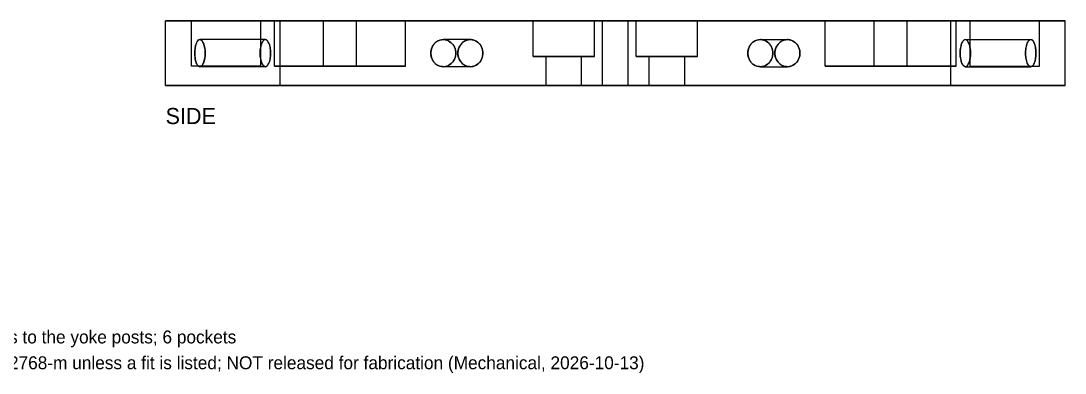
# Model space of a CAD drawing. Header units: millimetres. Extents: x 0 to 324, y -45 to 194.
# Drawn here: x 161.9 to 323.9, y -44.6 to 10 of the extents above; entities that cross this region are included whole.
import ezdxf

# ---------------------------------------------------------------- set-up
doc = ezdxf.new("R2010")
doc.units = ezdxf.units.MM
doc.layers.add('SIDE_HIDDEN', color=8, linetype='CONTINUOUS')
doc.layers.add('SIDE_VISIBLE', color=7, linetype='Continuous')

msp = doc.modelspace()

# ---------------------------------------------------------------- linework, layer by layer
at = {"layer": 'SIDE_HIDDEN'}
for points in [[(323.88, 10), (317.81, 10), (311.74, 10), (305.68, 10), (299.61, 10), (293.55, 10), (287.48, 10), (281.42, 10), (275.35, 10), (269.29, 10), (263.22, 10), (257.16, 10), (251.09, 10), (245.03, 10), (238.96, 10), (232.9, 10), (226.83, 10), (220.77, 10), (214.7, 10), (208.64, 10), (202.57, 10), (196.51, 10), (190.44, 10), (184.38, 10)], [(188.38, 10), (199.13, 10)], [(188.38, 10), (199.13, 10)], [(188.38, 3), (188.38, 10)], [(188.38, 3), (188.38, 10)], [(199.13, 3), (199.13, 10)], [(199.13, 3), (199.13, 10)], [(214, 10), (201.27, 10)], [(201.27, 10), (208.87, 10)], [(201.27, 10), (208.87, 10)], [(201.27, 10), (214, 10)], [(201.27, 3), (201.27, 10)], [(201.27, 3), (201.27, 10)], [(306.13, 10), (301.6, 10), (297.08, 10), (292.56, 10), (288.04, 10), (283.52, 10), (278.99, 10), (274.47, 10), (269.95, 10), (265.43, 10), (260.91, 10), (256.39, 10), (251.86, 10), (247.34, 10), (242.82, 10), (238.3, 10), (233.78, 10), (229.26, 10), (224.73, 10), (220.21, 10), (215.69, 10), (211.17, 10), (206.65, 10), (202.13, 10)], [(202.13, 10), (204.39, 10), (206.65, 10), (208.91, 10), (211.17, 10), (213.43, 10), (215.69, 10), (217.95, 10), (220.21, 10), (222.47, 10), (224.73, 10), (226.99, 10), (229.26, 10), (231.52, 10), (233.78, 10), (236.04, 10), (238.3, 10), (240.56, 10), (242.82, 10), (245.08, 10), (247.34, 10), (249.6, 10), (251.86, 10), (254.13, 10)], [(202.13, 0), (202.13, 10)], [(221.6, 10), (208.87, 10)], [(208.87, 10), (221.6, 10)], [(208.87, 3), (208.87, 10)], [(208.87, 3), (208.87, 10)], [(214, 10), (221.6, 10)], [(214, 10), (221.6, 10)], [(214, 3), (214, 10)], [(214, 3), (214, 10)], [(221.6, 3), (221.6, 10)], [(221.6, 3), (221.6, 10)], [(250.88, 10), (250.46, 10), (250.05, 10), (249.64, 10), (249.22, 10), (248.81, 10), (248.4, 10), (247.98, 10), (247.57, 10), (247.16, 10), (246.74, 10), (246.33, 10), (245.92, 10), (245.51, 10), (245.09, 10), (244.68, 10), (244.27, 10), (243.85, 10), (243.44, 10), (243.03, 10), (242.61, 10), (242.2, 10), (241.79, 10), (241.38, 10)], [(241.38, 10), (241.58, 10), (241.79, 10), (241.99, 10), (242.2, 10), (242.41, 10), (242.61, 10), (242.82, 10), (243.03, 10), (243.23, 10), (243.44, 10), (243.65, 10), (243.85, 10), (244.06, 10), (244.27, 10), (244.47, 10), (244.68, 10), (244.89, 10), (245.09, 10), (245.3, 10), (245.51, 10), (245.71, 10), (245.92, 10), (246.13, 10)], [(250.88, 10), (250.46, 10), (250.05, 10), (249.64, 10), (249.22, 10), (248.81, 10), (248.4, 10), (247.98, 10), (247.57, 10), (247.16, 10), (246.74, 10), (246.33, 10), (245.92, 10), (245.51, 10), (245.09, 10), (244.68, 10), (244.27, 10), (243.85, 10), (243.44, 10), (243.03, 10), (242.61, 10), (242.2, 10), (241.79, 10), (241.38, 10)], [(241.38, 10), (241.58, 10), (241.79, 10), (241.99, 10), (242.2, 10), (242.41, 10), (242.61, 10), (242.82, 10), (243.03, 10), (243.23, 10), (243.44, 10), (243.65, 10), (243.85, 10), (244.06, 10), (244.27, 10), (244.47, 10), (244.68, 10), (244.89, 10), (245.09, 10), (245.3, 10), (245.51, 10), (245.71, 10), (245.92, 10), (246.13, 10)], [(241.38, 4.5), (241.38, 10)], [(241.38, 4.5), (241.38, 10)], [(246.13, 10), (246.33, 10), (246.54, 10), (246.74, 10), (246.95, 10), (247.16, 10), (247.36, 10), (247.57, 10), (247.78, 10), (247.98, 10), (248.19, 10), (248.4, 10), (248.6, 10), (248.81, 10), (249.02, 10), (249.22, 10), (249.43, 10), (249.64, 10), (249.84, 10), (250.05, 10), (250.26, 10), (250.46, 10), (250.67, 10), (250.88, 10)], [(246.13, 10), (246.33, 10), (246.54, 10), (246.74, 10), (246.95, 10), (247.16, 10), (247.36, 10), (247.57, 10), (247.78, 10), (247.98, 10), (248.19, 10), (248.4, 10), (248.6, 10), (248.81, 10), (249.02, 10), (249.22, 10), (249.43, 10), (249.64, 10), (249.84, 10), (250.05, 10), (250.26, 10), (250.46, 10), (250.67, 10), (250.88, 10)], [(250.88, 4.5), (250.88, 10)], [(250.88, 4.5), (250.88, 10)], [(256.13, 10), (255.95, 10), (255.78, 10), (255.6, 10), (255.43, 10), (255.26, 10), (255.08, 10), (254.91, 10), (254.73, 10), (254.56, 10), (254.39, 10), (254.21, 10), (254.04, 10), (253.86, 10), (253.69, 10), (253.52, 10), (253.34, 10), (253.17, 10), (252.99, 10), (252.82, 10), (252.65, 10), (252.47, 10), (252.3, 10), (252.13, 10)], [(252.13, 10), (252.21, 10), (252.3, 10), (252.39, 10), (252.47, 10), (252.56, 10), (252.65, 10), (252.73, 10), (252.82, 10), (252.91, 10), (252.99, 10), (253.08, 10), (253.17, 10), (253.26, 10), (253.34, 10), (253.43, 10), (253.52, 10), (253.6, 10), (253.69, 10), (253.78, 10), (253.86, 10), (253.95, 10), (254.04, 10), (254.13, 10)], [(256.13, 10), (255.95, 10), (255.78, 10), (255.6, 10), (255.43, 10), (255.26, 10), (255.08, 10), (254.91, 10), (254.73, 10), (254.56, 10), (254.39, 10), (254.21, 10), (254.04, 10), (253.86, 10), (253.69, 10), (253.52, 10), (253.34, 10), (253.17, 10), (252.99, 10), (252.82, 10), (252.65, 10), (252.47, 10), (252.3, 10), (252.13, 10)], [(252.13, 10), (252.21, 10), (252.3, 10), (252.39, 10), (252.47, 10), (252.56, 10), (252.65, 10), (252.73, 10), (252.82, 10), (252.91, 10), (252.99, 10), (253.08, 10), (253.17, 10), (253.26, 10), (253.34, 10), (253.43, 10), (253.52, 10), (253.6, 10), (253.69, 10), (253.78, 10), (253.86, 10), (253.95, 10), (254.04, 10), (254.13, 10)], [(252.13, 0), (252.13, 10)], [(252.13, 0), (252.13, 10)], [(254.13, 10), (254.21, 10), (254.3, 10), (254.39, 10), (254.47, 10), (254.56, 10), (254.65, 10), (254.73, 10), (254.82, 10), (254.91, 10), (254.99, 10), (255.08, 10), (255.17, 10), (255.26, 10), (255.34, 10), (255.43, 10), (255.52, 10), (255.6, 10), (255.69, 10), (255.78, 10), (255.86, 10), (255.95, 10), (256.04, 10), (256.13, 10)], [(254.13, 10), (256.39, 10), (258.65, 10), (260.91, 10), (263.17, 10), (265.43, 10), (267.69, 10), (269.95, 10), (272.21, 10), (274.47, 10), (276.73, 10), (278.99, 10), (281.26, 10), (283.52, 10), (285.78, 10), (288.04, 10), (290.3, 10), (292.56, 10), (294.82, 10), (297.08, 10), (299.34, 10), (301.6, 10), (303.86, 10), (306.13, 10)], [(254.13, 10), (254.21, 10), (254.3, 10), (254.39, 10), (254.47, 10), (254.56, 10), (254.65, 10), (254.73, 10), (254.82, 10), (254.91, 10), (254.99, 10), (255.08, 10), (255.17, 10), (255.26, 10), (255.34, 10), (255.43, 10), (255.52, 10), (255.6, 10), (255.69, 10), (255.78, 10), (255.86, 10), (255.95, 10), (256.04, 10), (256.13, 10)], [(256.13, 0), (256.13, 10)], [(256.13, 0), (256.13, 10)], [(266.88, 10), (266.46, 10), (266.05, 10), (265.64, 10), (265.22, 10), (264.81, 10), (264.4, 10), (263.98, 10), (263.57, 10), (263.16, 10), (262.74, 10), (262.33, 10), (261.92, 10), (261.51, 10), (261.09, 10), (260.68, 10), (260.27, 10), (259.85, 10), (259.44, 10), (259.03, 10), (258.61, 10), (258.2, 10), (257.79, 10), (257.38, 10)], [(257.38, 10), (257.58, 10), (257.79, 10), (257.99, 10), (258.2, 10), (258.41, 10), (258.61, 10), (258.82, 10), (259.03, 10), (259.23, 10), (259.44, 10), (259.65, 10), (259.85, 10), (260.06, 10), (260.27, 10), (260.47, 10), (260.68, 10), (260.89, 10), (261.09, 10), (261.3, 10), (261.51, 10), (261.71, 10), (261.92, 10), (262.13, 10)], [(266.88, 10), (266.46, 10), (266.05, 10), (265.64, 10), (265.22, 10), (264.81, 10), (264.4, 10), (263.98, 10), (263.57, 10), (263.16, 10), (262.74, 10), (262.33, 10), (261.92, 10), (261.51, 10), (261.09, 10), (260.68, 10), (260.27, 10), (259.85, 10), (259.44, 10), (259.03, 10), (258.61, 10), (258.2, 10), (257.79, 10), (257.38, 10)], [(257.38, 10), (257.58, 10), (257.79, 10), (257.99, 10), (258.2, 10), (258.41, 10), (258.61, 10), (258.82, 10), (259.03, 10), (259.23, 10), (259.44, 10), (259.65, 10), (259.85, 10), (260.06, 10), (260.27, 10), (260.47, 10), (260.68, 10), (260.89, 10), (261.09, 10), (261.3, 10), (261.51, 10), (261.71, 10), (261.92, 10), (262.13, 10)], [(257.38, 4.5), (257.38, 10)], [(257.38, 4.5), (257.38, 10)], [(262.13, 10), (262.33, 10), (262.54, 10), (262.74, 10), (262.95, 10), (263.16, 10), (263.36, 10), (263.57, 10), (263.78, 10), (263.98, 10), (264.19, 10), (264.4, 10), (264.6, 10), (264.81, 10), (265.02, 10), (265.22, 10), (265.43, 10), (265.64, 10), (265.84, 10), (266.05, 10), (266.26, 10), (266.46, 10), (266.67, 10), (266.88, 10)], [(262.13, 10), (262.33, 10), (262.54, 10), (262.74, 10), (262.95, 10), (263.16, 10), (263.36, 10), (263.57, 10), (263.78, 10), (263.98, 10), (264.19, 10), (264.4, 10), (264.6, 10), (264.81, 10), (265.02, 10), (265.22, 10), (265.43, 10), (265.64, 10), (265.84, 10), (266.05, 10), (266.26, 10), (266.46, 10), (266.67, 10), (266.88, 10)], [(266.88, 4.5), (266.88, 10)], [(266.88, 4.5), (266.88, 10)], [(299.38, 10), (286.65, 10)], [(294.25, 10), (286.65, 10)], [(294.25, 10), (286.65, 10)], [(286.65, 10), (299.38, 10)], [(286.65, 3), (286.65, 10)], [(286.65, 3), (286.65, 10)], [(306.98, 10), (294.25, 10)], [(294.25, 10), (306.98, 10)], [(294.25, 3), (294.25, 10)], [(294.25, 3), (294.25, 10)], [(306.98, 10), (299.38, 10)], [(306.98, 10), (299.38, 10)], [(299.38, 3), (299.38, 10)], [(299.38, 3), (299.38, 10)], [(306.13, 0), (306.13, 10)], [(306.98, 3), (306.98, 10)], [(306.98, 3), (306.98, 10)], [(319.88, 10), (309.13, 10)], [(319.88, 10), (309.13, 10)], [(309.13, 3), (309.13, 10)], [(309.13, 3), (309.13, 10)], [(319.88, 3), (319.88, 10)], [(319.88, 3), (319.88, 10)], [(189.44, 3), (189.31, 3.15), (189.21, 3.32), (189.14, 3.5), (189.08, 3.68), (189.03, 3.87), (188.99, 4.06), (188.96, 4.26), (188.94, 4.45), (188.92, 4.64), (188.91, 4.84), (188.91, 5.04), (188.91, 5.23), (188.93, 5.43), (188.94, 5.62), (188.97, 5.82), (189, 6.01), (189.04, 6.2), (189.1, 6.39), (189.16, 6.57), (189.25, 6.75), (189.36, 6.91), (189.5, 7.04), (189.68, 7.1)], [(189.68, 7.1), (189.79, 7.08), (189.88, 7.04), (189.96, 6.97), (190.03, 6.9), (190.1, 6.81), (190.15, 6.72), (190.2, 6.63), (190.25, 6.54), (190.29, 6.44), (190.32, 6.34), (190.35, 6.24), (190.38, 6.14), (190.4, 6.04), (190.43, 5.94), (190.45, 5.83), (190.46, 5.73), (190.48, 5.63), (190.49, 5.52), (190.5, 5.42), (190.51, 5.31), (190.51, 5.21), (190.52, 5.1), (190.52, 5)], [(199.85, 7.1), (189.68, 7.1)], [(199.85, 7.1), (189.68, 7.1)], [(199.85, 2.9), (199.65, 2.96), (199.5, 3.11), (199.39, 3.28), (199.3, 3.47), (199.23, 3.66), (199.17, 3.86), (199.13, 4.07), (199.09, 4.27), (199.07, 4.48), (199.05, 4.69), (199.04, 4.9), (199.04, 5.1), (199.05, 5.31), (199.07, 5.52), (199.09, 5.73), (199.13, 5.93), (199.17, 6.14), (199.23, 6.34), (199.3, 6.53), (199.39, 6.72), (199.5, 6.89), (199.65, 7.04), (199.85, 7.1)], [(199.85, 7.1), (199.74, 7.08), (199.65, 7.04), (199.57, 6.97), (199.5, 6.89), (199.44, 6.81), (199.39, 6.72), (199.34, 6.63), (199.3, 6.53), (199.26, 6.44), (199.23, 6.34), (199.2, 6.24), (199.17, 6.14), (199.15, 6.03), (199.13, 5.93), (199.11, 5.83), (199.09, 5.73), (199.08, 5.62), (199.07, 5.52), (199.06, 5.42), (199.05, 5.31), (199.05, 5.21), (199.04, 5.1), (199.04, 5)], [(199.85, 7.1), (199.95, 7.08), (200.04, 7.04), (200.12, 6.97), (200.19, 6.89), (200.25, 6.81), (200.31, 6.72), (200.35, 6.63), (200.4, 6.53), (200.43, 6.44), (200.47, 6.34), (200.5, 6.24), (200.52, 6.14), (200.55, 6.03), (200.57, 5.93), (200.59, 5.83), (200.6, 5.73), (200.61, 5.62), (200.63, 5.52), (200.63, 5.42), (200.64, 5.31), (200.65, 5.21), (200.65, 5.1), (200.65, 5)], [(199.85, 2.9), (200.04, 2.96), (200.19, 3.11), (200.31, 3.28), (200.4, 3.47), (200.47, 3.66), (200.52, 3.86), (200.57, 4.07), (200.6, 4.27), (200.63, 4.48), (200.64, 4.69), (200.65, 4.9), (200.65, 5.1), (200.64, 5.31), (200.63, 5.52), (200.6, 5.73), (200.57, 5.93), (200.52, 6.14), (200.47, 6.34), (200.4, 6.53), (200.31, 6.72), (200.19, 6.89), (200.04, 7.04), (199.85, 7.1)], [(225.5, 5), (225.51, 5.14), (225.52, 5.27), (225.54, 5.41), (225.57, 5.55), (225.61, 5.68), (225.65, 5.81), (225.71, 5.94), (225.77, 6.06), (225.83, 6.18), (225.91, 6.29), (225.99, 6.4), (226.09, 6.51), (226.18, 6.6), (226.29, 6.69), (226.4, 6.77), (226.51, 6.85), (226.64, 6.91), (226.76, 6.97), (226.89, 7.02), (227.02, 7.05), (227.16, 7.08), (227.3, 7.09), (227.43, 7.1)], [(227.43, 7.1), (227.71, 7.08), (227.98, 7.02), (228.23, 6.91), (228.47, 6.77), (228.69, 6.6), (228.88, 6.4), (229.05, 6.18), (229.18, 5.94), (229.28, 5.68), (229.35, 5.41), (229.38, 5.14), (229.38, 4.86), (229.35, 4.59), (229.28, 4.32), (229.18, 4.06), (229.05, 3.82), (228.88, 3.6), (228.69, 3.4), (228.47, 3.23), (228.23, 3.09), (227.98, 2.98), (227.71, 2.92), (227.43, 2.9)], [(231.64, 7.1), (227.43, 7.1)], [(231.64, 7.1), (227.43, 7.1)], [(229.7, 5), (229.71, 5.14), (229.72, 5.28), (229.74, 5.41), (229.77, 5.55), (229.81, 5.68), (229.85, 5.81), (229.91, 5.94), (229.97, 6.06), (230.04, 6.18), (230.11, 6.29), (230.2, 6.4), (230.29, 6.51), (230.39, 6.6), (230.49, 6.69), (230.6, 6.77), (230.72, 6.85), (230.84, 6.91), (230.97, 6.97), (231.1, 7.02), (231.23, 7.05), (231.37, 7.08), (231.5, 7.09), (231.64, 7.1)], [(231.64, 7.1), (231.37, 7.08), (231.1, 7.02), (230.84, 6.91), (230.6, 6.77), (230.39, 6.6), (230.2, 6.4), (230.04, 6.18), (229.91, 5.94), (229.81, 5.68), (229.74, 5.41), (229.71, 5.14), (229.71, 4.86), (229.74, 4.59), (229.81, 4.32), (229.91, 4.06), (230.04, 3.82), (230.2, 3.6), (230.39, 3.4), (230.6, 3.23), (230.84, 3.09), (231.1, 2.98), (231.37, 2.92), (231.64, 2.9)], [(231.64, 7.1), (231.92, 7.08), (232.19, 7.02), (232.44, 6.91), (232.68, 6.77), (232.9, 6.6), (233.09, 6.4), (233.25, 6.18), (233.38, 5.94), (233.48, 5.68), (233.54, 5.41), (233.58, 5.14), (233.58, 4.86), (233.54, 4.59), (233.48, 4.32), (233.38, 4.06), (233.25, 3.82), (233.09, 3.6), (232.9, 3.4), (232.68, 3.23), (232.44, 3.09), (232.19, 2.98), (231.92, 2.92), (231.64, 2.9)], [(233.58, 5), (233.58, 5.14), (233.57, 5.28), (233.54, 5.41), (233.52, 5.55), (233.48, 5.68), (233.43, 5.81), (233.38, 5.94), (233.32, 6.06), (233.25, 6.18), (233.17, 6.29), (233.09, 6.4), (232.99, 6.51), (232.9, 6.6), (232.79, 6.69), (232.68, 6.77), (232.56, 6.85), (232.44, 6.91), (232.32, 6.97), (232.19, 7.02), (232.05, 7.05), (231.92, 7.08), (231.78, 7.09), (231.64, 7.1)], [(276.61, 7.1), (276.33, 7.08), (276.06, 7.02), (275.81, 6.91), (275.57, 6.77), (275.35, 6.6), (275.16, 6.4), (275, 6.18), (274.87, 5.94), (274.77, 5.68), (274.71, 5.41), (274.67, 5.14), (274.67, 4.86), (274.71, 4.59), (274.77, 4.32), (274.87, 4.06), (275, 3.82), (275.16, 3.6), (275.35, 3.4), (275.57, 3.23), (275.81, 3.09), (276.06, 2.98), (276.33, 2.92), (276.61, 2.9)], [(274.67, 5), (274.67, 5.14), (274.68, 5.28), (274.71, 5.41), (274.73, 5.55), (274.77, 5.68), (274.82, 5.81), (274.87, 5.94), (274.93, 6.06), (275, 6.18), (275.08, 6.29), (275.16, 6.4), (275.26, 6.51), (275.35, 6.6), (275.46, 6.69), (275.57, 6.77), (275.69, 6.85), (275.81, 6.91), (275.93, 6.97), (276.06, 7.02), (276.2, 7.05), (276.33, 7.08), (276.47, 7.09), (276.61, 7.1)], [(278.55, 5), (278.54, 5.14), (278.53, 5.28), (278.51, 5.41), (278.48, 5.55), (278.44, 5.68), (278.4, 5.81), (278.34, 5.94), (278.28, 6.06), (278.21, 6.18), (278.14, 6.29), (278.05, 6.4), (277.96, 6.51), (277.86, 6.6), (277.76, 6.69), (277.65, 6.77), (277.53, 6.85), (277.41, 6.91), (277.28, 6.97), (277.15, 7.02), (277.02, 7.05), (276.88, 7.08), (276.75, 7.09), (276.61, 7.1)], [(276.61, 7.1), (276.88, 7.08), (277.15, 7.02), (277.41, 6.91), (277.65, 6.77), (277.86, 6.6), (278.05, 6.4), (278.21, 6.18), (278.34, 5.94), (278.44, 5.68), (278.51, 5.41), (278.54, 5.14), (278.54, 4.86), (278.51, 4.59), (278.44, 4.32), (278.34, 4.06), (278.21, 3.82), (278.05, 3.6), (277.86, 3.4), (277.65, 3.23), (277.41, 3.09), (277.15, 2.98), (276.88, 2.92), (276.61, 2.9)], [(276.61, 7.1), (280.82, 7.1)], [(276.61, 7.1), (280.82, 7.1)], [(278.86, 5), (278.87, 5.14), (278.88, 5.28), (278.9, 5.41), (278.93, 5.55), (278.97, 5.68), (279.02, 5.81), (279.07, 5.94), (279.13, 6.06), (279.2, 6.18), (279.28, 6.3), (279.37, 6.4), (279.46, 6.51), (279.56, 6.6), (279.66, 6.69), (279.78, 6.77), (279.89, 6.85), (280.02, 6.91), (280.14, 6.97), (280.27, 7.02), (280.41, 7.05), (280.54, 7.08), (280.68, 7.09), (280.82, 7.1)], [(280.82, 7.1), (281.09, 7.08), (281.36, 7.02), (281.61, 6.91), (281.85, 6.77), (282.07, 6.6), (282.26, 6.4), (282.42, 6.18), (282.54, 5.94), (282.64, 5.68), (282.71, 5.41), (282.74, 5.14), (282.74, 4.86), (282.71, 4.59), (282.64, 4.32), (282.54, 4.06), (282.42, 3.82), (282.26, 3.6), (282.07, 3.4), (281.85, 3.23), (281.61, 3.09), (281.36, 2.98), (281.09, 2.92), (280.82, 2.9)], [(308.4, 7.1), (308.3, 7.08), (308.21, 7.04), (308.13, 6.97), (308.06, 6.89), (308, 6.81), (307.94, 6.72), (307.9, 6.63), (307.85, 6.53), (307.82, 6.44), (307.78, 6.34), (307.75, 6.24), (307.73, 6.14), (307.7, 6.03), (307.68, 5.93), (307.66, 5.83), (307.65, 5.73), (307.64, 5.62), (307.62, 5.52), (307.62, 5.42), (307.61, 5.31), (307.6, 5.21), (307.6, 5.1), (307.6, 5)], [(308.4, 2.9), (308.21, 2.96), (308.06, 3.11), (307.94, 3.28), (307.85, 3.47), (307.78, 3.66), (307.73, 3.86), (307.68, 4.07), (307.65, 4.27), (307.62, 4.48), (307.61, 4.69), (307.6, 4.9), (307.6, 5.1), (307.61, 5.31), (307.62, 5.52), (307.65, 5.73), (307.68, 5.93), (307.73, 6.14), (307.78, 6.34), (307.85, 6.53), (307.94, 6.72), (308.06, 6.89), (308.21, 7.04), (308.4, 7.1)], [(308.4, 2.9), (308.6, 2.96), (308.75, 3.11), (308.86, 3.28), (308.95, 3.47), (309.02, 3.66), (309.08, 3.86), (309.12, 4.07), (309.16, 4.27), (309.18, 4.48), (309.2, 4.69), (309.21, 4.9), (309.21, 5.1), (309.2, 5.31), (309.18, 5.52), (309.16, 5.73), (309.12, 5.93), (309.08, 6.14), (309.02, 6.34), (308.95, 6.53), (308.86, 6.72), (308.75, 6.89), (308.6, 7.04), (308.4, 7.1)], [(308.4, 7.1), (308.51, 7.08), (308.6, 7.04), (308.68, 6.97), (308.75, 6.89), (308.81, 6.81), (308.86, 6.72), (308.91, 6.63), (308.95, 6.53), (308.99, 6.44), (309.02, 6.34), (309.05, 6.24), (309.08, 6.14), (309.1, 6.03), (309.12, 5.93), (309.14, 5.83), (309.16, 5.73), (309.17, 5.62), (309.18, 5.52), (309.19, 5.42), (309.2, 5.31), (309.2, 5.21), (309.21, 5.1), (309.21, 5)], [(308.4, 7.1), (318.57, 7.1)], [(308.4, 7.1), (318.57, 7.1)], [(318.57, 2.9), (318.37, 2.96), (318.22, 3.1), (318.1, 3.28), (318, 3.46), (317.93, 3.66), (317.87, 3.86), (317.82, 4.06), (317.79, 4.27), (317.76, 4.48), (317.74, 4.69), (317.73, 4.9), (317.73, 5.1), (317.74, 5.31), (317.76, 5.52), (317.79, 5.73), (317.82, 5.94), (317.87, 6.14), (317.93, 6.34), (318, 6.54), (318.1, 6.72), (318.22, 6.9), (318.37, 7.04), (318.57, 7.1)], [(318.57, 7.1), (318.67, 7.08), (318.76, 7.04), (318.84, 6.97), (318.91, 6.89), (318.97, 6.81), (319.02, 6.72), (319.06, 6.62), (319.1, 6.53), (319.14, 6.43), (319.17, 6.33), (319.2, 6.23), (319.22, 6.13), (319.24, 6.03), (319.26, 5.93), (319.28, 5.83), (319.29, 5.72), (319.31, 5.62), (319.32, 5.52), (319.33, 5.41), (319.33, 5.31), (319.34, 5.21), (319.34, 5.1), (319.34, 5)], [(190.52, 5), (190.52, 4.9), (190.51, 4.79), (190.51, 4.69), (190.5, 4.58), (190.49, 4.48), (190.48, 4.37), (190.46, 4.27), (190.45, 4.17), (190.43, 4.06), (190.4, 3.96), (190.38, 3.86), (190.35, 3.76), (190.32, 3.66), (190.29, 3.56), (190.25, 3.46), (190.2, 3.37), (190.15, 3.28), (190.1, 3.19), (190.03, 3.1), (189.96, 3.03), (189.88, 2.96), (189.79, 2.92), (189.68, 2.9)], [(199.04, 5), (199.04, 4.9), (199.05, 4.79), (199.05, 4.69), (199.06, 4.58), (199.07, 4.48), (199.08, 4.38), (199.09, 4.27), (199.11, 4.17), (199.13, 4.07), (199.15, 3.97), (199.17, 3.86), (199.2, 3.76), (199.23, 3.66), (199.26, 3.56), (199.3, 3.47), (199.34, 3.37), (199.39, 3.28), (199.44, 3.19), (199.5, 3.11), (199.57, 3.03), (199.65, 2.96), (199.74, 2.92), (199.85, 2.9)], [(200.65, 5), (200.65, 4.9), (200.65, 4.79), (200.64, 4.69), (200.63, 4.58), (200.63, 4.48), (200.61, 4.38), (200.6, 4.27), (200.59, 4.17), (200.57, 4.07), (200.55, 3.97), (200.52, 3.86), (200.5, 3.76), (200.47, 3.66), (200.43, 3.56), (200.4, 3.47), (200.35, 3.37), (200.31, 3.28), (200.25, 3.19), (200.19, 3.11), (200.12, 3.03), (200.04, 2.96), (199.95, 2.92), (199.85, 2.9)], [(227.43, 2.9), (227.3, 2.91), (227.16, 2.92), (227.02, 2.95), (226.89, 2.98), (226.76, 3.03), (226.64, 3.09), (226.51, 3.15), (226.4, 3.23), (226.29, 3.31), (226.18, 3.4), (226.09, 3.49), (225.99, 3.6), (225.91, 3.71), (225.83, 3.82), (225.77, 3.94), (225.71, 4.06), (225.65, 4.19), (225.61, 4.32), (225.57, 4.45), (225.54, 4.59), (225.52, 4.73), (225.51, 4.86), (225.5, 5)], [(231.64, 2.9), (231.5, 2.91), (231.37, 2.92), (231.23, 2.95), (231.1, 2.98), (230.97, 3.03), (230.84, 3.09), (230.72, 3.15), (230.6, 3.23), (230.49, 3.31), (230.39, 3.4), (230.29, 3.49), (230.2, 3.6), (230.11, 3.71), (230.04, 3.82), (229.97, 3.94), (229.91, 4.06), (229.85, 4.19), (229.81, 4.32), (229.77, 4.45), (229.74, 4.59), (229.72, 4.72), (229.71, 4.86), (229.7, 5)], [(231.64, 2.9), (231.78, 2.91), (231.92, 2.92), (232.05, 2.95), (232.19, 2.98), (232.32, 3.03), (232.44, 3.09), (232.56, 3.15), (232.68, 3.23), (232.79, 3.31), (232.9, 3.4), (232.99, 3.49), (233.09, 3.6), (233.17, 3.71), (233.25, 3.82), (233.32, 3.94), (233.38, 4.06), (233.43, 4.19), (233.48, 4.32), (233.52, 4.45), (233.54, 4.59), (233.57, 4.72), (233.58, 4.86), (233.58, 5)], [(276.61, 2.9), (276.47, 2.91), (276.33, 2.92), (276.2, 2.95), (276.06, 2.98), (275.93, 3.03), (275.81, 3.09), (275.69, 3.15), (275.57, 3.23), (275.46, 3.31), (275.35, 3.4), (275.26, 3.49), (275.16, 3.6), (275.08, 3.71), (275, 3.82), (274.93, 3.94), (274.87, 4.06), (274.82, 4.19), (274.77, 4.32), (274.73, 4.45), (274.71, 4.59), (274.68, 4.72), (274.67, 4.86), (274.67, 5)], [(276.61, 2.9), (276.75, 2.91), (276.88, 2.92), (277.02, 2.95), (277.15, 2.98), (277.28, 3.03), (277.41, 3.09), (277.53, 3.15), (277.65, 3.23), (277.76, 3.31), (277.86, 3.4), (277.96, 3.49), (278.05, 3.6), (278.14, 3.71), (278.21, 3.82), (278.28, 3.94), (278.34, 4.06), (278.4, 4.19), (278.44, 4.32), (278.48, 4.45), (278.51, 4.59), (278.53, 4.72), (278.54, 4.86), (278.55, 5)], [(280.82, 2.9), (280.68, 2.91), (280.54, 2.92), (280.41, 2.95), (280.27, 2.98), (280.14, 3.03), (280.02, 3.09), (279.89, 3.15), (279.78, 3.23), (279.66, 3.31), (279.56, 3.4), (279.46, 3.49), (279.37, 3.6), (279.28, 3.7), (279.2, 3.82), (279.13, 3.94), (279.07, 4.06), (279.02, 4.19), (278.97, 4.32), (278.93, 4.45), (278.9, 4.59), (278.88, 4.72), (278.87, 4.86), (278.86, 5)], [(307.6, 5), (307.6, 4.9), (307.6, 4.79), (307.61, 4.69), (307.62, 4.58), (307.62, 4.48), (307.64, 4.38), (307.65, 4.27), (307.66, 4.17), (307.68, 4.07), (307.7, 3.97), (307.73, 3.86), (307.75, 3.76), (307.78, 3.66), (307.82, 3.56), (307.85, 3.47), (307.9, 3.37), (307.94, 3.28), (308, 3.19), (308.06, 3.11), (308.13, 3.03), (308.21, 2.96), (308.3, 2.92), (308.4, 2.9)], [(309.21, 5), (309.21, 4.9), (309.2, 4.79), (309.2, 4.69), (309.19, 4.58), (309.18, 4.48), (309.17, 4.38), (309.16, 4.27), (309.14, 4.17), (309.12, 4.07), (309.1, 3.97), (309.08, 3.86), (309.05, 3.76), (309.02, 3.66), (308.99, 3.56), (308.95, 3.47), (308.91, 3.37), (308.86, 3.28), (308.81, 3.19), (308.75, 3.11), (308.68, 3.03), (308.6, 2.96), (308.51, 2.92), (308.4, 2.9)], [(319.34, 5), (319.34, 4.91), (319.34, 4.82), (319.33, 4.72), (319.33, 4.63), (319.32, 4.54), (319.31, 4.45), (319.3, 4.36), (319.29, 4.27), (319.28, 4.17), (319.27, 4.08), (319.25, 3.99), (319.23, 3.9), (319.21, 3.81), (319.19, 3.72), (319.16, 3.64), (319.13, 3.55), (319.1, 3.46), (319.06, 3.38), (319.02, 3.29), (318.98, 3.21), (318.93, 3.14), (318.87, 3.06), (318.81, 3)], [(250.88, 4.5), (250.46, 4.5), (250.05, 4.5), (249.64, 4.5), (249.22, 4.5), (248.81, 4.5), (248.4, 4.5), (247.98, 4.5), (247.57, 4.5), (247.16, 4.5), (246.74, 4.5), (246.33, 4.5), (245.92, 4.5), (245.51, 4.5), (245.09, 4.5), (244.68, 4.5), (244.27, 4.5), (243.85, 4.5), (243.44, 4.5), (243.03, 4.5), (242.61, 4.5), (242.2, 4.5), (241.79, 4.5), (241.38, 4.5)], [(241.38, 4.5), (241.58, 4.5), (241.79, 4.5), (241.99, 4.5), (242.2, 4.5), (242.41, 4.5), (242.61, 4.5), (242.82, 4.5), (243.03, 4.5), (243.23, 4.5), (243.44, 4.5), (243.65, 4.5), (243.85, 4.5), (244.06, 4.5), (244.27, 4.5), (244.47, 4.5), (244.68, 4.5), (244.89, 4.5), (245.09, 4.5), (245.3, 4.5), (245.51, 4.5), (245.71, 4.5), (245.92, 4.5), (246.13, 4.5)], [(250.88, 4.5), (250.46, 4.5), (250.05, 4.5), (249.64, 4.5), (249.22, 4.5), (248.81, 4.5), (248.4, 4.5), (247.98, 4.5), (247.57, 4.5), (247.16, 4.5), (246.74, 4.5), (246.33, 4.5), (245.92, 4.5), (245.51, 4.5), (245.09, 4.5), (244.68, 4.5), (244.27, 4.5), (243.85, 4.5), (243.44, 4.5), (243.03, 4.5), (242.61, 4.5), (242.2, 4.5), (241.79, 4.5), (241.38, 4.5)], [(241.38, 4.5), (241.58, 4.5), (241.79, 4.5), (241.99, 4.5), (242.2, 4.5), (242.41, 4.5), (242.61, 4.5), (242.82, 4.5), (243.03, 4.5), (243.23, 4.5), (243.44, 4.5), (243.65, 4.5), (243.85, 4.5), (244.06, 4.5), (244.27, 4.5), (244.47, 4.5), (244.68, 4.5), (244.89, 4.5), (245.09, 4.5), (245.3, 4.5), (245.51, 4.5), (245.71, 4.5), (245.92, 4.5), (246.13, 4.5)], [(248.88, 4.5), (248.64, 4.5), (248.4, 4.5), (248.16, 4.5), (247.92, 4.5), (247.68, 4.5), (247.44, 4.5), (247.2, 4.5), (246.96, 4.5), (246.72, 4.5), (246.48, 4.5), (246.24, 4.5), (246.01, 4.5), (245.77, 4.5), (245.53, 4.5), (245.29, 4.5), (245.05, 4.5), (244.81, 4.5), (244.57, 4.5), (244.33, 4.5), (244.09, 4.5), (243.85, 4.5), (243.61, 4.5), (243.38, 4.5)], [(243.38, 4.5), (243.49, 4.5), (243.61, 4.5), (243.73, 4.5), (243.85, 4.5), (243.97, 4.5), (244.09, 4.5), (244.21, 4.5), (244.33, 4.5), (244.45, 4.5), (244.57, 4.5), (244.69, 4.5), (244.81, 4.5), (244.93, 4.5), (245.05, 4.5), (245.17, 4.5), (245.29, 4.5), (245.41, 4.5), (245.53, 4.5), (245.65, 4.5), (245.77, 4.5), (245.89, 4.5), (246.01, 4.5), (246.13, 4.5)], [(248.88, 4.5), (248.64, 4.5), (248.4, 4.5), (248.16, 4.5), (247.92, 4.5), (247.68, 4.5), (247.44, 4.5), (247.2, 4.5), (246.96, 4.5), (246.72, 4.5), (246.48, 4.5), (246.24, 4.5), (246.01, 4.5), (245.77, 4.5), (245.53, 4.5), (245.29, 4.5), (245.05, 4.5), (244.81, 4.5), (244.57, 4.5), (244.33, 4.5), (244.09, 4.5), (243.85, 4.5), (243.61, 4.5), (243.38, 4.5)], [(243.38, 4.5), (243.49, 4.5), (243.61, 4.5), (243.73, 4.5), (243.85, 4.5), (243.97, 4.5), (244.09, 4.5), (244.21, 4.5), (244.33, 4.5), (244.45, 4.5), (244.57, 4.5), (244.69, 4.5), (244.81, 4.5), (244.93, 4.5), (245.05, 4.5), (245.17, 4.5), (245.29, 4.5), (245.41, 4.5), (245.53, 4.5), (245.65, 4.5), (245.77, 4.5), (245.89, 4.5), (246.01, 4.5), (246.13, 4.5)], [(243.38, 0), (243.38, 4.5)], [(243.38, 0), (243.38, 4.5)], [(246.13, 4.5), (246.33, 4.5), (246.54, 4.5), (246.74, 4.5), (246.95, 4.5), (247.16, 4.5), (247.36, 4.5), (247.57, 4.5), (247.78, 4.5), (247.98, 4.5), (248.19, 4.5), (248.4, 4.5), (248.6, 4.5), (248.81, 4.5), (249.02, 4.5), (249.22, 4.5), (249.43, 4.5), (249.64, 4.5), (249.84, 4.5), (250.05, 4.5), (250.26, 4.5), (250.46, 4.5), (250.67, 4.5), (250.88, 4.5)], [(246.13, 4.5), (246.33, 4.5), (246.54, 4.5), (246.74, 4.5), (246.95, 4.5), (247.16, 4.5), (247.36, 4.5), (247.57, 4.5), (247.78, 4.5), (247.98, 4.5), (248.19, 4.5), (248.4, 4.5), (248.6, 4.5), (248.81, 4.5), (249.02, 4.5), (249.22, 4.5), (249.43, 4.5), (249.64, 4.5), (249.84, 4.5), (250.05, 4.5), (250.26, 4.5), (250.46, 4.5), (250.67, 4.5), (250.88, 4.5)], [(246.13, 4.5), (246.24, 4.5), (246.36, 4.5), (246.48, 4.5), (246.6, 4.5), (246.72, 4.5), (246.84, 4.5), (246.96, 4.5), (247.08, 4.5), (247.2, 4.5), (247.32, 4.5), (247.44, 4.5), (247.56, 4.5), (247.68, 4.5), (247.8, 4.5), (247.92, 4.5), (248.04, 4.5), (248.16, 4.5), (248.28, 4.5), (248.4, 4.5), (248.52, 4.5), (248.64, 4.5), (248.76, 4.5), (248.88, 4.5)], [(246.13, 4.5), (246.24, 4.5), (246.36, 4.5), (246.48, 4.5), (246.6, 4.5), (246.72, 4.5), (246.84, 4.5), (246.96, 4.5), (247.08, 4.5), (247.2, 4.5), (247.32, 4.5), (247.44, 4.5), (247.56, 4.5), (247.68, 4.5), (247.8, 4.5), (247.92, 4.5), (248.04, 4.5), (248.16, 4.5), (248.28, 4.5), (248.4, 4.5), (248.52, 4.5), (248.64, 4.5), (248.76, 4.5), (248.88, 4.5)], [(248.88, 0), (248.88, 4.5)], [(248.88, 0), (248.88, 4.5)], [(266.88, 4.5), (266.46, 4.5), (266.05, 4.5), (265.64, 4.5), (265.22, 4.5), (264.81, 4.5), (264.4, 4.5), (263.98, 4.5), (263.57, 4.5), (263.16, 4.5), (262.74, 4.5), (262.33, 4.5), (261.92, 4.5), (261.51, 4.5), (261.09, 4.5), (260.68, 4.5), (260.27, 4.5), (259.85, 4.5), (259.44, 4.5), (259.03, 4.5), (258.61, 4.5), (258.2, 4.5), (257.79, 4.5), (257.38, 4.5)], [(257.38, 4.5), (257.58, 4.5), (257.79, 4.5), (257.99, 4.5), (258.2, 4.5), (258.41, 4.5), (258.61, 4.5), (258.82, 4.5), (259.03, 4.5), (259.23, 4.5), (259.44, 4.5), (259.65, 4.5), (259.85, 4.5), (260.06, 4.5), (260.27, 4.5), (260.47, 4.5), (260.68, 4.5), (260.89, 4.5), (261.09, 4.5), (261.3, 4.5), (261.51, 4.5), (261.71, 4.5), (261.92, 4.5), (262.13, 4.5)], [(266.88, 4.5), (266.46, 4.5), (266.05, 4.5), (265.64, 4.5), (265.22, 4.5), (264.81, 4.5), (264.4, 4.5), (263.98, 4.5), (263.57, 4.5), (263.16, 4.5), (262.74, 4.5), (262.33, 4.5), (261.92, 4.5), (261.51, 4.5), (261.09, 4.5), (260.68, 4.5), (260.27, 4.5), (259.85, 4.5), (259.44, 4.5), (259.03, 4.5), (258.61, 4.5), (258.2, 4.5), (257.79, 4.5), (257.38, 4.5)], [(257.38, 4.5), (257.58, 4.5), (257.79, 4.5), (257.99, 4.5), (258.2, 4.5), (258.41, 4.5), (258.61, 4.5), (258.82, 4.5), (259.03, 4.5), (259.23, 4.5), (259.44, 4.5), (259.65, 4.5), (259.85, 4.5), (260.06, 4.5), (260.27, 4.5), (260.47, 4.5), (260.68, 4.5), (260.89, 4.5), (261.09, 4.5), (261.3, 4.5), (261.51, 4.5), (261.71, 4.5), (261.92, 4.5), (262.13, 4.5)], [(264.88, 4.5), (264.64, 4.5), (264.4, 4.5), (264.16, 4.5), (263.92, 4.5), (263.68, 4.5), (263.44, 4.5), (263.2, 4.5), (262.96, 4.5), (262.72, 4.5), (262.48, 4.5), (262.24, 4.5), (262.01, 4.5), (261.77, 4.5), (261.53, 4.5), (261.29, 4.5), (261.05, 4.5), (260.81, 4.5), (260.57, 4.5), (260.33, 4.5), (260.09, 4.5), (259.85, 4.5), (259.61, 4.5), (259.38, 4.5)], [(259.38, 4.5), (259.49, 4.5), (259.61, 4.5), (259.73, 4.5), (259.85, 4.5), (259.97, 4.5), (260.09, 4.5), (260.21, 4.5), (260.33, 4.5), (260.45, 4.5), (260.57, 4.5), (260.69, 4.5), (260.81, 4.5), (260.93, 4.5), (261.05, 4.5), (261.17, 4.5), (261.29, 4.5), (261.41, 4.5), (261.53, 4.5), (261.65, 4.5), (261.77, 4.5), (261.89, 4.5), (262.01, 4.5), (262.13, 4.5)], [(264.88, 4.5), (264.64, 4.5), (264.4, 4.5), (264.16, 4.5), (263.92, 4.5), (263.68, 4.5), (263.44, 4.5), (263.2, 4.5), (262.96, 4.5), (262.72, 4.5), (262.48, 4.5), (262.24, 4.5), (262.01, 4.5), (261.77, 4.5), (261.53, 4.5), (261.29, 4.5), (261.05, 4.5), (260.81, 4.5), (260.57, 4.5), (260.33, 4.5), (260.09, 4.5), (259.85, 4.5), (259.61, 4.5), (259.38, 4.5)], [(259.38, 4.5), (259.49, 4.5), (259.61, 4.5), (259.73, 4.5), (259.85, 4.5), (259.97, 4.5), (260.09, 4.5), (260.21, 4.5), (260.33, 4.5), (260.45, 4.5), (260.57, 4.5), (260.69, 4.5), (260.81, 4.5), (260.93, 4.5), (261.05, 4.5), (261.17, 4.5), (261.29, 4.5), (261.41, 4.5), (261.53, 4.5), (261.65, 4.5), (261.77, 4.5), (261.89, 4.5), (262.01, 4.5), (262.13, 4.5)], [(259.38, 0), (259.38, 4.5)], [(259.38, 0), (259.38, 4.5)], [(262.13, 4.5), (262.33, 4.5), (262.54, 4.5), (262.74, 4.5), (262.95, 4.5), (263.16, 4.5), (263.36, 4.5), (263.57, 4.5), (263.78, 4.5), (263.98, 4.5), (264.19, 4.5), (264.4, 4.5), (264.6, 4.5), (264.81, 4.5), (265.02, 4.5), (265.22, 4.5), (265.43, 4.5), (265.64, 4.5), (265.84, 4.5), (266.05, 4.5), (266.26, 4.5), (266.46, 4.5), (266.67, 4.5), (266.88, 4.5)], [(262.13, 4.5), (262.33, 4.5), (262.54, 4.5), (262.74, 4.5), (262.95, 4.5), (263.16, 4.5), (263.36, 4.5), (263.57, 4.5), (263.78, 4.5), (263.98, 4.5), (264.19, 4.5), (264.4, 4.5), (264.6, 4.5), (264.81, 4.5), (265.02, 4.5), (265.22, 4.5), (265.43, 4.5), (265.64, 4.5), (265.84, 4.5), (266.05, 4.5), (266.26, 4.5), (266.46, 4.5), (266.67, 4.5), (266.88, 4.5)], [(262.13, 4.5), (262.24, 4.5), (262.36, 4.5), (262.48, 4.5), (262.6, 4.5), (262.72, 4.5), (262.84, 4.5), (262.96, 4.5), (263.08, 4.5), (263.2, 4.5), (263.32, 4.5), (263.44, 4.5), (263.56, 4.5), (263.68, 4.5), (263.8, 4.5), (263.92, 4.5), (264.04, 4.5), (264.16, 4.5), (264.28, 4.5), (264.4, 4.5), (264.52, 4.5), (264.64, 4.5), (264.76, 4.5), (264.88, 4.5)], [(262.13, 4.5), (262.24, 4.5), (262.36, 4.5), (262.48, 4.5), (262.6, 4.5), (262.72, 4.5), (262.84, 4.5), (262.96, 4.5), (263.08, 4.5), (263.2, 4.5), (263.32, 4.5), (263.44, 4.5), (263.56, 4.5), (263.68, 4.5), (263.8, 4.5), (263.92, 4.5), (264.04, 4.5), (264.16, 4.5), (264.28, 4.5), (264.4, 4.5), (264.52, 4.5), (264.64, 4.5), (264.76, 4.5), (264.88, 4.5)], [(264.88, 0), (264.88, 4.5)], [(264.88, 0), (264.88, 4.5)], [(199.13, 3), (188.38, 3)], [(199.13, 3), (188.38, 3)], [(189.5, 2.96), (189.5, 2.96), (189.5, 2.96), (189.5, 2.96), (189.5, 2.96), (189.5, 2.96), (189.5, 2.96), (189.5, 2.96), (189.5, 2.96), (189.5, 2.96), (189.49, 2.96), (189.49, 2.96), (189.49, 2.96), (189.49, 2.96), (189.49, 2.96), (189.49, 2.96), (189.49, 2.96), (189.49, 2.96), (189.49, 2.96), (189.49, 2.97), (189.49, 2.97), (189.49, 2.97), (189.48, 2.97), (189.48, 2.97)], [(199.85, 2.9), (189.68, 2.9)], [(199.85, 2.9), (189.68, 2.9)], [(214, 3), (201.27, 3)], [(208.87, 3), (201.27, 3)], [(208.87, 3), (201.27, 3)], [(201.27, 3), (214, 3)], [(221.6, 3), (208.87, 3)], [(208.87, 3), (221.6, 3)], [(221.6, 3), (214, 3)], [(221.6, 3), (214, 3)], [(231.64, 2.9), (227.43, 2.9)], [(231.64, 2.9), (227.43, 2.9)], [(276.61, 2.9), (280.82, 2.9)], [(276.61, 2.9), (280.82, 2.9)], [(299.38, 3), (286.65, 3)], [(286.65, 3), (294.25, 3)], [(286.65, 3), (294.25, 3)], [(286.65, 3), (299.38, 3)], [(306.98, 3), (294.25, 3)], [(294.25, 3), (306.98, 3)], [(299.38, 3), (306.98, 3)], [(299.38, 3), (306.98, 3)], [(308.4, 2.9), (318.57, 2.9)], [(308.4, 2.9), (318.57, 2.9)], [(309.13, 3), (319.88, 3)], [(309.13, 3), (319.88, 3)], [(318.74, 2.95), (318.74, 2.95), (318.73, 2.95), (318.73, 2.94), (318.72, 2.94), (318.72, 2.94), (318.72, 2.94), (318.71, 2.94), (318.71, 2.93), (318.7, 2.93), (318.7, 2.93), (318.69, 2.93), (318.69, 2.92), (318.68, 2.92), (318.68, 2.92), (318.67, 2.92), (318.67, 2.92), (318.66, 2.92), (318.66, 2.91), (318.65, 2.91), (318.65, 2.91), (318.64, 2.91), (318.64, 2.91), (318.63, 2.91)], [(323.88, 0), (317.81, 0), (311.74, 0), (305.68, 0), (299.61, 0), (293.55, 0), (287.48, 0), (281.42, 0), (275.35, 0), (269.29, 0), (263.22, 0), (257.16, 0), (251.09, 0), (245.03, 0), (238.96, 0), (232.9, 0), (226.83, 0), (220.77, 0), (214.7, 0), (208.64, 0), (202.57, 0), (196.51, 0), (190.44, 0), (184.38, 0)], [(306.13, 0), (301.6, 0), (297.08, 0), (292.56, 0), (288.04, 0), (283.52, 0), (278.99, 0), (274.47, 0), (269.95, 0), (265.43, 0), (260.91, 0), (256.39, 0), (251.86, 0), (247.34, 0), (242.82, 0), (238.3, 0), (233.78, 0), (229.26, 0), (224.73, 0), (220.21, 0), (215.69, 0), (211.17, 0), (206.65, 0), (202.13, 0)], [(202.13, 0), (204.39, 0), (206.65, 0), (208.91, 0), (211.17, 0), (213.43, 0), (215.69, 0), (217.95, 0), (220.21, 0), (222.47, 0), (224.73, 0), (226.99, 0), (229.26, 0), (231.52, 0), (233.78, 0), (236.04, 0), (238.3, 0), (240.56, 0), (242.82, 0), (245.08, 0), (247.34, 0), (249.6, 0), (251.86, 0), (254.13, 0)], [(248.88, 0), (248.64, 0), (248.4, 0), (248.16, 0), (247.92, 0), (247.68, 0), (247.44, 0), (247.2, 0), (246.96, 0), (246.72, 0), (246.48, 0), (246.24, 0), (246.01, 0), (245.77, 0), (245.53, 0), (245.29, 0), (245.05, 0), (244.81, 0), (244.57, 0), (244.33, 0), (244.09, 0), (243.85, 0), (243.61, 0), (243.38, 0)], [(243.38, 0), (243.49, 0), (243.61, 0), (243.73, 0), (243.85, 0), (243.97, 0), (244.09, 0), (244.21, 0), (244.33, 0), (244.45, 0), (244.57, 0), (244.69, 0), (244.81, 0), (244.93, 0), (245.05, 0), (245.17, 0), (245.29, 0), (245.41, 0), (245.53, 0), (245.65, 0), (245.77, 0), (245.89, 0), (246.01, 0), (246.13, 0)], [(248.88, 0), (248.64, 0), (248.4, 0), (248.16, 0), (247.92, 0), (247.68, 0), (247.44, 0), (247.2, 0), (246.96, 0), (246.72, 0), (246.48, 0), (246.24, 0), (246.01, 0), (245.77, 0), (245.53, 0), (245.29, 0), (245.05, 0), (244.81, 0), (244.57, 0), (244.33, 0), (244.09, 0), (243.85, 0), (243.61, 0), (243.38, 0)], [(243.38, 0), (243.49, 0), (243.61, 0), (243.73, 0), (243.85, 0), (243.97, 0), (244.09, 0), (244.21, 0), (244.33, 0), (244.45, 0), (244.57, 0), (244.69, 0), (244.81, 0), (244.93, 0), (245.05, 0), (245.17, 0), (245.29, 0), (245.41, 0), (245.53, 0), (245.65, 0), (245.77, 0), (245.89, 0), (246.01, 0), (246.13, 0)], [(246.13, 0), (246.24, 0), (246.36, 0), (246.48, 0), (246.6, 0), (246.72, 0), (246.84, 0), (246.96, 0), (247.08, 0), (247.2, 0), (247.32, 0), (247.44, 0), (247.56, 0), (247.68, 0), (247.8, 0), (247.92, 0), (248.04, 0), (248.16, 0), (248.28, 0), (248.4, 0), (248.52, 0), (248.64, 0), (248.76, 0), (248.88, 0)], [(246.13, 0), (246.24, 0), (246.36, 0), (246.48, 0), (246.6, 0), (246.72, 0), (246.84, 0), (246.96, 0), (247.08, 0), (247.2, 0), (247.32, 0), (247.44, 0), (247.56, 0), (247.68, 0), (247.8, 0), (247.92, 0), (248.04, 0), (248.16, 0), (248.28, 0), (248.4, 0), (248.52, 0), (248.64, 0), (248.76, 0), (248.88, 0)], [(256.13, 0), (255.95, 0), (255.78, 0), (255.6, 0), (255.43, 0), (255.26, 0), (255.08, 0), (254.91, 0), (254.73, 0), (254.56, 0), (254.39, 0), (254.21, 0), (254.04, 0), (253.86, 0), (253.69, 0), (253.52, 0), (253.34, 0), (253.17, 0), (252.99, 0), (252.82, 0), (252.65, 0), (252.47, 0), (252.3, 0), (252.13, 0)], [(252.13, 0), (252.21, 0), (252.3, 0), (252.39, 0), (252.47, 0), (252.56, 0), (252.65, 0), (252.73, 0), (252.82, 0), (252.91, 0), (252.99, 0), (253.08, 0), (253.17, 0), (253.26, 0), (253.34, 0), (253.43, 0), (253.52, 0), (253.6, 0), (253.69, 0), (253.78, 0), (253.86, 0), (253.95, 0), (254.04, 0), (254.13, 0)], [(256.13, 0), (255.95, 0), (255.78, 0), (255.6, 0), (255.43, 0), (255.26, 0), (255.08, 0), (254.91, 0), (254.73, 0), (254.56, 0), (254.39, 0), (254.21, 0), (254.04, 0), (253.86, 0), (253.69, 0), (253.52, 0), (253.34, 0), (253.17, 0), (252.99, 0), (252.82, 0), (252.65, 0), (252.47, 0), (252.3, 0), (252.13, 0)], [(252.13, 0), (252.21, 0), (252.3, 0), (252.39, 0), (252.47, 0), (252.56, 0), (252.65, 0), (252.73, 0), (252.82, 0), (252.91, 0), (252.99, 0), (253.08, 0), (253.17, 0), (253.26, 0), (253.34, 0), (253.43, 0), (253.52, 0), (253.6, 0), (253.69, 0), (253.78, 0), (253.86, 0), (253.95, 0), (254.04, 0), (254.13, 0)], [(254.13, 0), (254.21, 0), (254.3, 0), (254.39, 0), (254.47, 0), (254.56, 0), (254.65, 0), (254.73, 0), (254.82, 0), (254.91, 0), (254.99, 0), (255.08, 0), (255.17, 0), (255.26, 0), (255.34, 0), (255.43, 0), (255.52, 0), (255.6, 0), (255.69, 0), (255.78, 0), (255.86, 0), (255.95, 0), (256.04, 0), (256.13, 0)], [(254.13, 0), (256.39, 0), (258.65, 0), (260.91, 0), (263.17, 0), (265.43, 0), (267.69, 0), (269.95, 0), (272.21, 0), (274.47, 0), (276.73, 0), (278.99, 0), (281.26, 0), (283.52, 0), (285.78, 0), (288.04, 0), (290.3, 0), (292.56, 0), (294.82, 0), (297.08, 0), (299.34, 0), (301.6, 0), (303.86, 0), (306.13, 0)], [(254.13, 0), (254.21, 0), (254.3, 0), (254.39, 0), (254.47, 0), (254.56, 0), (254.65, 0), (254.73, 0), (254.82, 0), (254.91, 0), (254.99, 0), (255.08, 0), (255.17, 0), (255.26, 0), (255.34, 0), (255.43, 0), (255.52, 0), (255.6, 0), (255.69, 0), (255.78, 0), (255.86, 0), (255.95, 0), (256.04, 0), (256.13, 0)], [(264.88, 0), (264.64, 0), (264.4, 0), (264.16, 0), (263.92, 0), (263.68, 0), (263.44, 0), (263.2, 0), (262.96, 0), (262.72, 0), (262.48, 0), (262.24, 0), (262.01, 0), (261.77, 0), (261.53, 0), (261.29, 0), (261.05, 0), (260.81, 0), (260.57, 0), (260.33, 0), (260.09, 0), (259.85, 0), (259.61, 0), (259.38, 0)], [(259.38, 0), (259.49, 0), (259.61, 0), (259.73, 0), (259.85, 0), (259.97, 0), (260.09, 0), (260.21, 0), (260.33, 0), (260.45, 0), (260.57, 0), (260.69, 0), (260.81, 0), (260.93, 0), (261.05, 0), (261.17, 0), (261.29, 0), (261.41, 0), (261.53, 0), (261.65, 0), (261.77, 0), (261.89, 0), (262.01, 0), (262.13, 0)], [(264.88, 0), (264.64, 0), (264.4, 0), (264.16, 0), (263.92, 0), (263.68, 0), (263.44, 0), (263.2, 0), (262.96, 0), (262.72, 0), (262.48, 0), (262.24, 0), (262.01, 0), (261.77, 0), (261.53, 0), (261.29, 0), (261.05, 0), (260.81, 0), (260.57, 0), (260.33, 0), (260.09, 0), (259.85, 0), (259.61, 0), (259.38, 0)], [(259.38, 0), (259.49, 0), (259.61, 0), (259.73, 0), (259.85, 0), (259.97, 0), (260.09, 0), (260.21, 0), (260.33, 0), (260.45, 0), (260.57, 0), (260.69, 0), (260.81, 0), (260.93, 0), (261.05, 0), (261.17, 0), (261.29, 0), (261.41, 0), (261.53, 0), (261.65, 0), (261.77, 0), (261.89, 0), (262.01, 0), (262.13, 0)], [(262.13, 0), (262.24, 0), (262.36, 0), (262.48, 0), (262.6, 0), (262.72, 0), (262.84, 0), (262.96, 0), (263.08, 0), (263.2, 0), (263.32, 0), (263.44, 0), (263.56, 0), (263.68, 0), (263.8, 0), (263.92, 0), (264.04, 0), (264.16, 0), (264.28, 0), (264.4, 0), (264.52, 0), (264.64, 0), (264.76, 0), (264.88, 0)], [(262.13, 0), (262.24, 0), (262.36, 0), (262.48, 0), (262.6, 0), (262.72, 0), (262.84, 0), (262.96, 0), (263.08, 0), (263.2, 0), (263.32, 0), (263.44, 0), (263.56, 0), (263.68, 0), (263.8, 0), (263.92, 0), (264.04, 0), (264.16, 0), (264.28, 0), (264.4, 0), (264.52, 0), (264.64, 0), (264.76, 0), (264.88, 0)]]:
    msp.add_lwpolyline(points, dxfattribs=at)
at = {"layer": 'SIDE_VISIBLE'}
for points in [[(184.38, 10), (187.41, 10), (190.44, 10), (193.47, 10), (196.51, 10), (199.54, 10), (202.57, 10), (205.6, 10), (208.64, 10), (211.67, 10), (214.7, 10), (217.73, 10), (220.77, 10), (223.8, 10), (226.83, 10), (229.86, 10), (232.9, 10), (235.93, 10), (238.96, 10), (241.99, 10), (245.03, 10), (248.06, 10), (251.09, 10), (254.13, 10)], [(184.38, 0), (184.38, 10)], [(254.13, 10), (257.16, 10), (260.19, 10), (263.22, 10), (266.26, 10), (269.29, 10), (272.32, 10), (275.35, 10), (278.39, 10), (281.42, 10), (284.45, 10), (287.48, 10), (290.52, 10), (293.55, 10), (296.58, 10), (299.61, 10), (302.65, 10), (305.68, 10), (308.71, 10), (311.74, 10), (314.78, 10), (317.81, 10), (320.84, 10), (323.88, 10)], [(323.88, 0), (323.88, 10)], [(189.68, 7.1), (189.58, 7.08), (189.49, 7.04), (189.41, 6.97), (189.34, 6.89), (189.28, 6.81), (189.23, 6.72), (189.19, 6.62), (189.15, 6.53), (189.11, 6.43), (189.08, 6.33), (189.05, 6.23), (189.03, 6.13), (189.01, 6.03), (188.99, 5.93), (188.97, 5.83), (188.96, 5.72), (188.94, 5.62), (188.93, 5.52), (188.92, 5.41), (188.92, 5.31), (188.91, 5.21), (188.91, 5.1), (188.91, 5)], [(189.68, 2.9), (189.88, 2.96), (190.03, 3.1), (190.15, 3.28), (190.25, 3.46), (190.32, 3.66), (190.38, 3.86), (190.43, 4.06), (190.46, 4.27), (190.49, 4.48), (190.51, 4.69), (190.52, 4.9), (190.52, 5.1), (190.51, 5.31), (190.49, 5.52), (190.46, 5.73), (190.43, 5.94), (190.38, 6.14), (190.32, 6.34), (190.25, 6.54), (190.15, 6.72), (190.03, 6.9), (189.88, 7.04), (189.68, 7.1)], [(227.43, 7.1), (227.16, 7.08), (226.89, 7.02), (226.64, 6.91), (226.4, 6.77), (226.18, 6.6), (225.99, 6.4), (225.83, 6.18), (225.71, 5.94), (225.61, 5.68), (225.54, 5.41), (225.51, 5.14), (225.51, 4.86), (225.54, 4.59), (225.61, 4.32), (225.71, 4.06), (225.83, 3.82), (225.99, 3.6), (226.18, 3.4), (226.4, 3.23), (226.64, 3.09), (226.89, 2.98), (227.16, 2.92), (227.43, 2.9)], [(229.39, 5), (229.38, 5.14), (229.37, 5.28), (229.35, 5.41), (229.32, 5.55), (229.28, 5.68), (229.23, 5.81), (229.18, 5.94), (229.12, 6.06), (229.05, 6.18), (228.97, 6.3), (228.88, 6.4), (228.79, 6.51), (228.69, 6.6), (228.59, 6.69), (228.47, 6.77), (228.36, 6.85), (228.23, 6.91), (228.11, 6.97), (227.98, 7.02), (227.84, 7.05), (227.71, 7.08), (227.57, 7.09), (227.43, 7.1)], [(280.82, 7.1), (280.54, 7.08), (280.27, 7.02), (280.02, 6.91), (279.78, 6.77), (279.56, 6.6), (279.37, 6.4), (279.2, 6.18), (279.07, 5.94), (278.97, 5.68), (278.9, 5.41), (278.87, 5.14), (278.87, 4.86), (278.9, 4.59), (278.97, 4.32), (279.07, 4.06), (279.2, 3.82), (279.37, 3.6), (279.56, 3.4), (279.78, 3.23), (280.02, 3.09), (280.27, 2.98), (280.54, 2.92), (280.82, 2.9)], [(282.75, 5), (282.74, 5.14), (282.73, 5.27), (282.71, 5.41), (282.68, 5.55), (282.64, 5.68), (282.6, 5.81), (282.54, 5.94), (282.48, 6.06), (282.42, 6.18), (282.34, 6.29), (282.26, 6.4), (282.16, 6.51), (282.07, 6.6), (281.96, 6.69), (281.85, 6.77), (281.74, 6.85), (281.61, 6.91), (281.49, 6.97), (281.36, 7.02), (281.23, 7.05), (281.09, 7.08), (280.95, 7.09), (280.82, 7.1)], [(318.57, 7.1), (318.46, 7.08), (318.37, 7.04), (318.29, 6.97), (318.22, 6.9), (318.15, 6.81), (318.1, 6.72), (318.05, 6.63), (318, 6.54), (317.96, 6.44), (317.93, 6.34), (317.9, 6.24), (317.87, 6.14), (317.85, 6.04), (317.82, 5.94), (317.8, 5.83), (317.79, 5.73), (317.77, 5.63), (317.76, 5.52), (317.75, 5.42), (317.74, 5.31), (317.74, 5.21), (317.73, 5.1), (317.73, 5)], [(318.57, 2.9), (318.76, 2.96), (318.91, 3.11), (319.02, 3.28), (319.1, 3.47), (319.17, 3.67), (319.22, 3.87), (319.26, 4.07), (319.29, 4.28), (319.32, 4.48), (319.33, 4.69), (319.34, 4.9), (319.34, 5.1), (319.33, 5.31), (319.32, 5.52), (319.29, 5.72), (319.26, 5.93), (319.22, 6.13), (319.17, 6.33), (319.1, 6.53), (319.02, 6.72), (318.91, 6.89), (318.76, 7.04), (318.57, 7.1)], [(188.91, 5), (188.91, 4.9), (188.91, 4.79), (188.92, 4.69), (188.92, 4.59), (188.93, 4.48), (188.94, 4.38), (188.96, 4.28), (188.97, 4.17), (188.99, 4.07), (189.01, 3.97), (189.03, 3.87), (189.05, 3.77), (189.08, 3.67), (189.11, 3.57), (189.15, 3.47), (189.19, 3.38), (189.23, 3.28), (189.28, 3.19), (189.34, 3.11), (189.41, 3.03), (189.49, 2.96), (189.58, 2.92), (189.68, 2.9)], [(227.43, 2.9), (227.57, 2.91), (227.71, 2.92), (227.84, 2.95), (227.98, 2.98), (228.11, 3.03), (228.23, 3.09), (228.36, 3.15), (228.47, 3.23), (228.59, 3.31), (228.69, 3.4), (228.79, 3.49), (228.88, 3.6), (228.97, 3.7), (229.05, 3.82), (229.12, 3.94), (229.18, 4.06), (229.23, 4.19), (229.28, 4.32), (229.32, 4.45), (229.35, 4.59), (229.37, 4.72), (229.38, 4.86), (229.39, 5)], [(280.82, 2.9), (280.95, 2.91), (281.09, 2.92), (281.23, 2.95), (281.36, 2.98), (281.49, 3.03), (281.61, 3.09), (281.74, 3.15), (281.85, 3.23), (281.96, 3.31), (282.07, 3.4), (282.16, 3.49), (282.26, 3.6), (282.34, 3.71), (282.42, 3.82), (282.48, 3.94), (282.54, 4.06), (282.6, 4.19), (282.64, 4.32), (282.68, 4.45), (282.71, 4.59), (282.73, 4.73), (282.74, 4.86), (282.75, 5)], [(317.73, 5), (317.73, 4.9), (317.74, 4.79), (317.74, 4.69), (317.75, 4.58), (317.76, 4.48), (317.77, 4.37), (317.79, 4.27), (317.8, 4.17), (317.82, 4.06), (317.85, 3.96), (317.87, 3.86), (317.9, 3.76), (317.93, 3.66), (317.96, 3.56), (318, 3.46), (318.05, 3.37), (318.1, 3.28), (318.15, 3.19), (318.22, 3.1), (318.29, 3.03), (318.37, 2.96), (318.46, 2.92), (318.57, 2.9)], [(189.48, 2.97), (189.48, 2.97), (189.48, 2.97), (189.48, 2.97), (189.48, 2.97), (189.47, 2.97), (189.47, 2.98), (189.47, 2.98), (189.47, 2.98), (189.47, 2.98), (189.47, 2.98), (189.46, 2.98), (189.46, 2.98), (189.46, 2.99), (189.46, 2.99), (189.46, 2.99), (189.45, 2.99), (189.45, 2.99), (189.45, 2.99), (189.45, 2.99), (189.45, 3), (189.45, 3), (189.44, 3), (189.44, 3)], [(189.68, 2.9), (189.68, 2.9), (189.67, 2.9), (189.66, 2.9), (189.65, 2.9), (189.64, 2.9), (189.63, 2.9), (189.63, 2.91), (189.62, 2.91), (189.61, 2.91), (189.6, 2.91), (189.59, 2.91), (189.59, 2.92), (189.58, 2.92), (189.57, 2.92), (189.56, 2.92), (189.55, 2.93), (189.55, 2.93), (189.54, 2.93), (189.53, 2.94), (189.52, 2.94), (189.52, 2.95), (189.51, 2.95), (189.5, 2.96)], [(189.68, 2.9), (189.68, 2.9)], [(318.63, 2.91), (318.63, 2.91), (318.63, 2.91), (318.62, 2.91), (318.62, 2.91), (318.62, 2.9), (318.62, 2.9), (318.61, 2.9), (318.61, 2.9), (318.61, 2.9), (318.6, 2.9), (318.6, 2.9), (318.6, 2.9), (318.6, 2.9), (318.59, 2.9), (318.59, 2.9), (318.59, 2.9), (318.58, 2.9), (318.58, 2.9), (318.58, 2.9), (318.57, 2.9), (318.57, 2.9), (318.57, 2.9), (318.57, 2.9)], [(318.81, 3), (318.81, 3), (318.8, 3), (318.8, 2.99), (318.8, 2.99), (318.79, 2.99), (318.79, 2.99), (318.79, 2.98), (318.79, 2.98), (318.78, 2.98), (318.78, 2.98), (318.78, 2.98), (318.77, 2.97), (318.77, 2.97), (318.77, 2.97), (318.77, 2.97), (318.76, 2.97), (318.76, 2.96), (318.76, 2.96), (318.75, 2.96), (318.75, 2.96), (318.75, 2.96), (318.75, 2.95), (318.74, 2.95)], [(184.38, 0), (187.41, 0), (190.44, 0), (193.47, 0), (196.51, 0), (199.54, 0), (202.57, 0), (205.6, 0), (208.64, 0), (211.67, 0), (214.7, 0), (217.73, 0), (220.77, 0), (223.8, 0), (226.83, 0), (229.86, 0), (232.9, 0), (235.93, 0), (238.96, 0), (241.99, 0), (245.03, 0), (248.06, 0), (251.09, 0), (254.13, 0)], [(254.13, 0), (257.16, 0), (260.19, 0), (263.22, 0), (266.26, 0), (269.29, 0), (272.32, 0), (275.35, 0), (278.39, 0), (281.42, 0), (284.45, 0), (287.48, 0), (290.52, 0), (293.55, 0), (296.58, 0), (299.61, 0), (302.65, 0), (305.68, 0), (308.71, 0), (311.74, 0), (314.78, 0), (317.81, 0), (320.84, 0), (323.88, 0)]]:
    msp.add_lwpolyline(points, dxfattribs=at)

# ---------------------------------------------------------------- texts
for s, p in [('Notes: OD 139.5 h9 in the 140 mm bay; ID 104; 8x M5 radial tapped at 22.5+45k deg (ICD-AIRFRAME); 4x M5 counterbored + 2 dowels to the yoke posts; 6 pockets', (0, -40)), ('ARGOS engine CAD v3.5 - DESIGN-MODEL DRAWING generated from the solid; dimensions from the model; general tolerances ISO 2768-m unless a fit is listed; NOT released for fabrication (Mechanical, 2026-10-13)', (0, -44))]:
    msp.add_text(s, height=2).set_placement(p)
msp.add_text('SIDE', height=2.5, dxfattribs=at).set_placement((184.38, -6))

doc.saveas('drawing.dxf')
